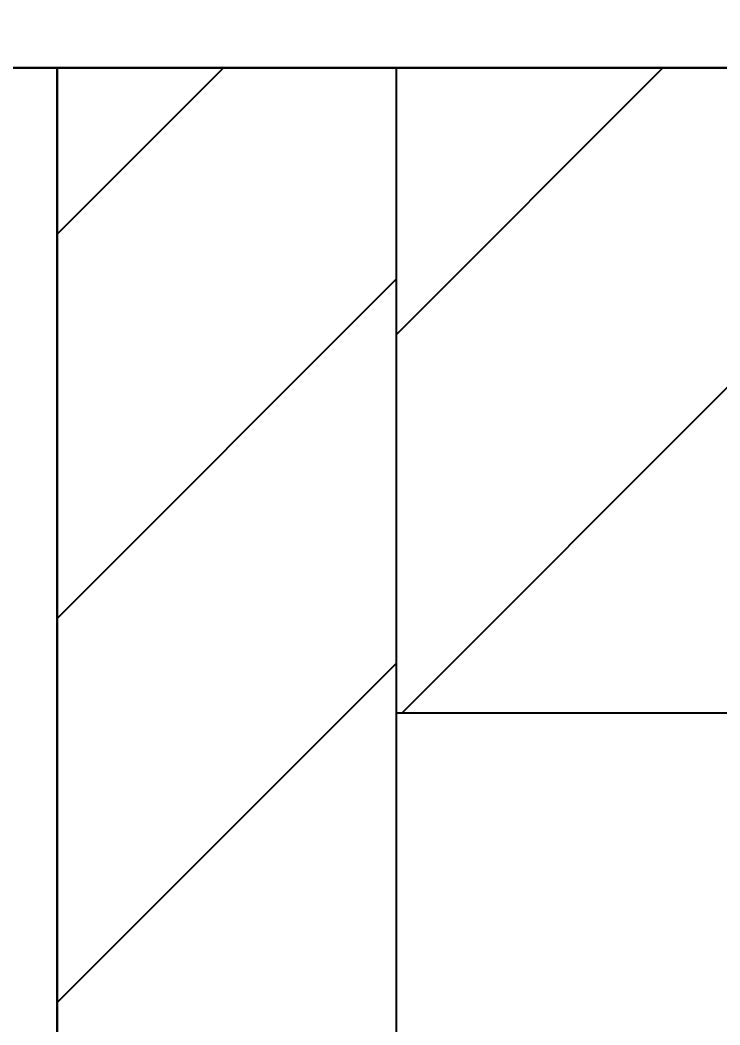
# Model space of a CAD drawing. Header units: millimetres. Extents: x 0 to 420, y 0 to 297.
# Drawn here: x 114.275 to 116.853, y 211.566 to 215.265 of the extents above; entities that cross this region are included whole.
import ezdxf

# ---------------------------------------------------------------- set-up
doc = ezdxf.new("R2010")
doc.units = ezdxf.units.MM
doc.header["$LTSCALE"] = 23.1
doc.layers.get('0').update_dxf_attribs({"linetype": 'CONTINUOUS'})
for name, color, linetype in [('ALL_AXIS', 7, 'CONTINUOUS'), ('ALL_CHAMFER', 7, 'CONTINUOUS'), ('ALL_DIMENSIONS', 7, 'CONTINUOUS'), ('ALL_ROUND', 7, 'CONTINUOUS')]:
    doc.layers.add(name, color=color, linetype=linetype)
doc.styles.get("Standard").update_dxf_attribs({"font": 'txt', "width": 0.7})
doc.dimstyles.new('DIMSTYLE_1', dxfattribs={"dimtxt": 3.5, "dimasz": 3, "dimexe": 0.18, "dimexo": 0.0625, "dimgap": 0.09, "dimtad": 1, "dimdec": 5, "dimlfac": 4, "dimdsep": 46, "dimtxsty": 'STANDARD', "dimblk": '_FILLED', "dimblk1": '_FILLED', "dimblk2": '_FILLED', "dimcen": 0.09, "dimadec": 0, "dimazin": 0, "dimtp": 0.5, "dimtm": 0.5, "dimtfac": 1, "dimtdec": 5, "dimtofl": 0, "dimtmove": 0, "dimatfit": 3, "dimldrblk": '_FILLED', "dimfxl": 1, "dimtolj": 1, "dimarcsym": 0})

# ---------------------------------------------------------------- blocks, each defined once
blk = doc.blocks.new('_FILLED')
at = {"color": 0, "linetype": 'BYBLOCK'}
blk.add_solid([(0, 0), (-1, 0.1667), (-1, -0.1667)], dxfattribs=at)
blk = doc.blocks.new('*D1')
at = {"layer": 'ALL_DIMENSIONS', "color": 2, "linetype": 'CONTINUOUS'}
for p, q in [((120.6611, 238.3391), (140.6611, 238.3391)), ((138.6611, 238.3391), (138.6611, 198.7141)), ((138.6611, 159.0891), (138.6611, 198.7141)), ((104.7111, 159.0891), (140.6611, 159.0891))]:
    blk.add_line(p, q, dxfattribs=at)
at = {"layer": 'ALL_DIMENSIONS', "color": 2, "linetype": 'CONTINUOUS', "xscale": 3, "yscale": 3, "zscale": 3}
for p, rotation in [((138.6611, 238.3391), 90), ((138.6611, 159.0891), 270)]:
    blk.add_blockref('_FILLED', p, dxfattribs=dict(at, rotation=rotation))

msp = doc.modelspace()

# ---------------------------------------------------------------- linework, layer by layer
at = {"color": 2, "linetype": 'CONTINUOUS'}
for p, q in [((116.9110861, 215.0891115), (113.9110861, 215.0891115)), ((114.4110861, 214.4764048), (115.0237927, 215.0891115)), ((115.6610861, 214.1079657), (116.6422319, 215.0891115)), ((114.4110861, 213.0621913), (115.6610861, 214.3121913)), ((115.6814454, 212.7141115), (116.9110861, 213.9437522)), ((114.4110861, 211.6479777), (115.6610861, 212.8979777))]:
    msp.add_line(p, q, dxfattribs=at)
at = {"color": 7, "linetype": 'CONTINUOUS'}
for p, q in [((114.4110861, 177.0391115), (114.4110861, 215.0891115)), ((115.6610861, 208.0549865), (115.6610861, 215.0891115)), ((119.9110861, 212.7141115), (115.6610861, 212.7141115))]:
    msp.add_line(p, q, dxfattribs=at)
at = {"layer": 'ALL_AXIS', "color": 7, "linetype": 'CONTINUOUS'}
msp.add_line((113.1610861, 215.0891115), (122.6610861, 215.0891115), dxfattribs=at)
at = {"layer": 'ALL_CHAMFER', "color": 7, "linetype": 'CONTINUOUS'}
msp.add_line((122.6610861, 215.0891115), (113.1610861, 215.0891115), dxfattribs=at)
at = {"layer": 'ALL_ROUND', "color": 7, "linetype": 'CONTINUOUS'}
msp.add_line((114.4110861, 215.0891115), (114.4110861, 208.2570332), dxfattribs=at)

# ---------------------------------------------------------------- dimensions: what is measured, and where the dimension line sits
at = {"layer": 'ALL_DIMENSIONS', "color": 2, "linetype": 'CONTINUOUS'}
dim = msp.add_linear_dim(base=(138.6610861, 238.3391115), p1=(104.7110861, 159.0891115), p2=(120.6610861, 238.3391115), angle=90, dimstyle='DIMSTYLE_1', dxfattribs=at)
dim.commit()
dim.dimension.update_dxf_attribs({"geometry": '*D1', "text_midpoint": (137.7860861, 195.0391115), "dimtype": 160})

doc.saveas('drawing.dxf')
